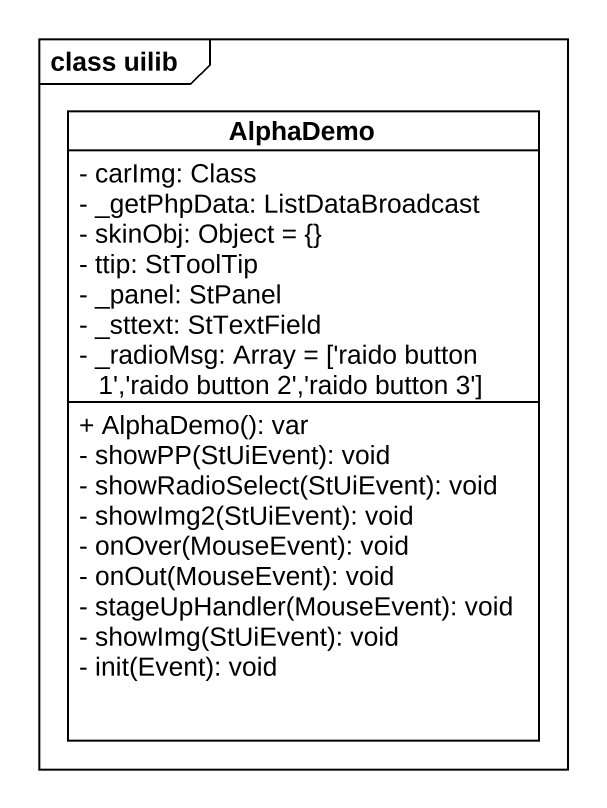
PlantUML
@startuml
mainframe class uilib
hide circle
hide empty members
skinparam classAttributeIconSize 0
class AlphaDemo {
  - carImg: Class
  - _getPhpData: ListDataBroadcast
  - skinObj: Object = {}
  - ttip: StToolTip
  - _panel: StPanel
  - _sttext: StTextField
  - _radioMsg: Array = ['raido button 1','raido button 2','raido button 3']
  + AlphaDemo(): var
  - showPP(StUiEvent): void
  - showRadioSelect(StUiEvent): void
  - showImg2(StUiEvent): void
  - onOver(MouseEvent): void
  - onOut(MouseEvent): void
  - stageUpHandler(MouseEvent): void
  - showImg(StUiEvent): void
  - init(Event): void
}
@enduml
